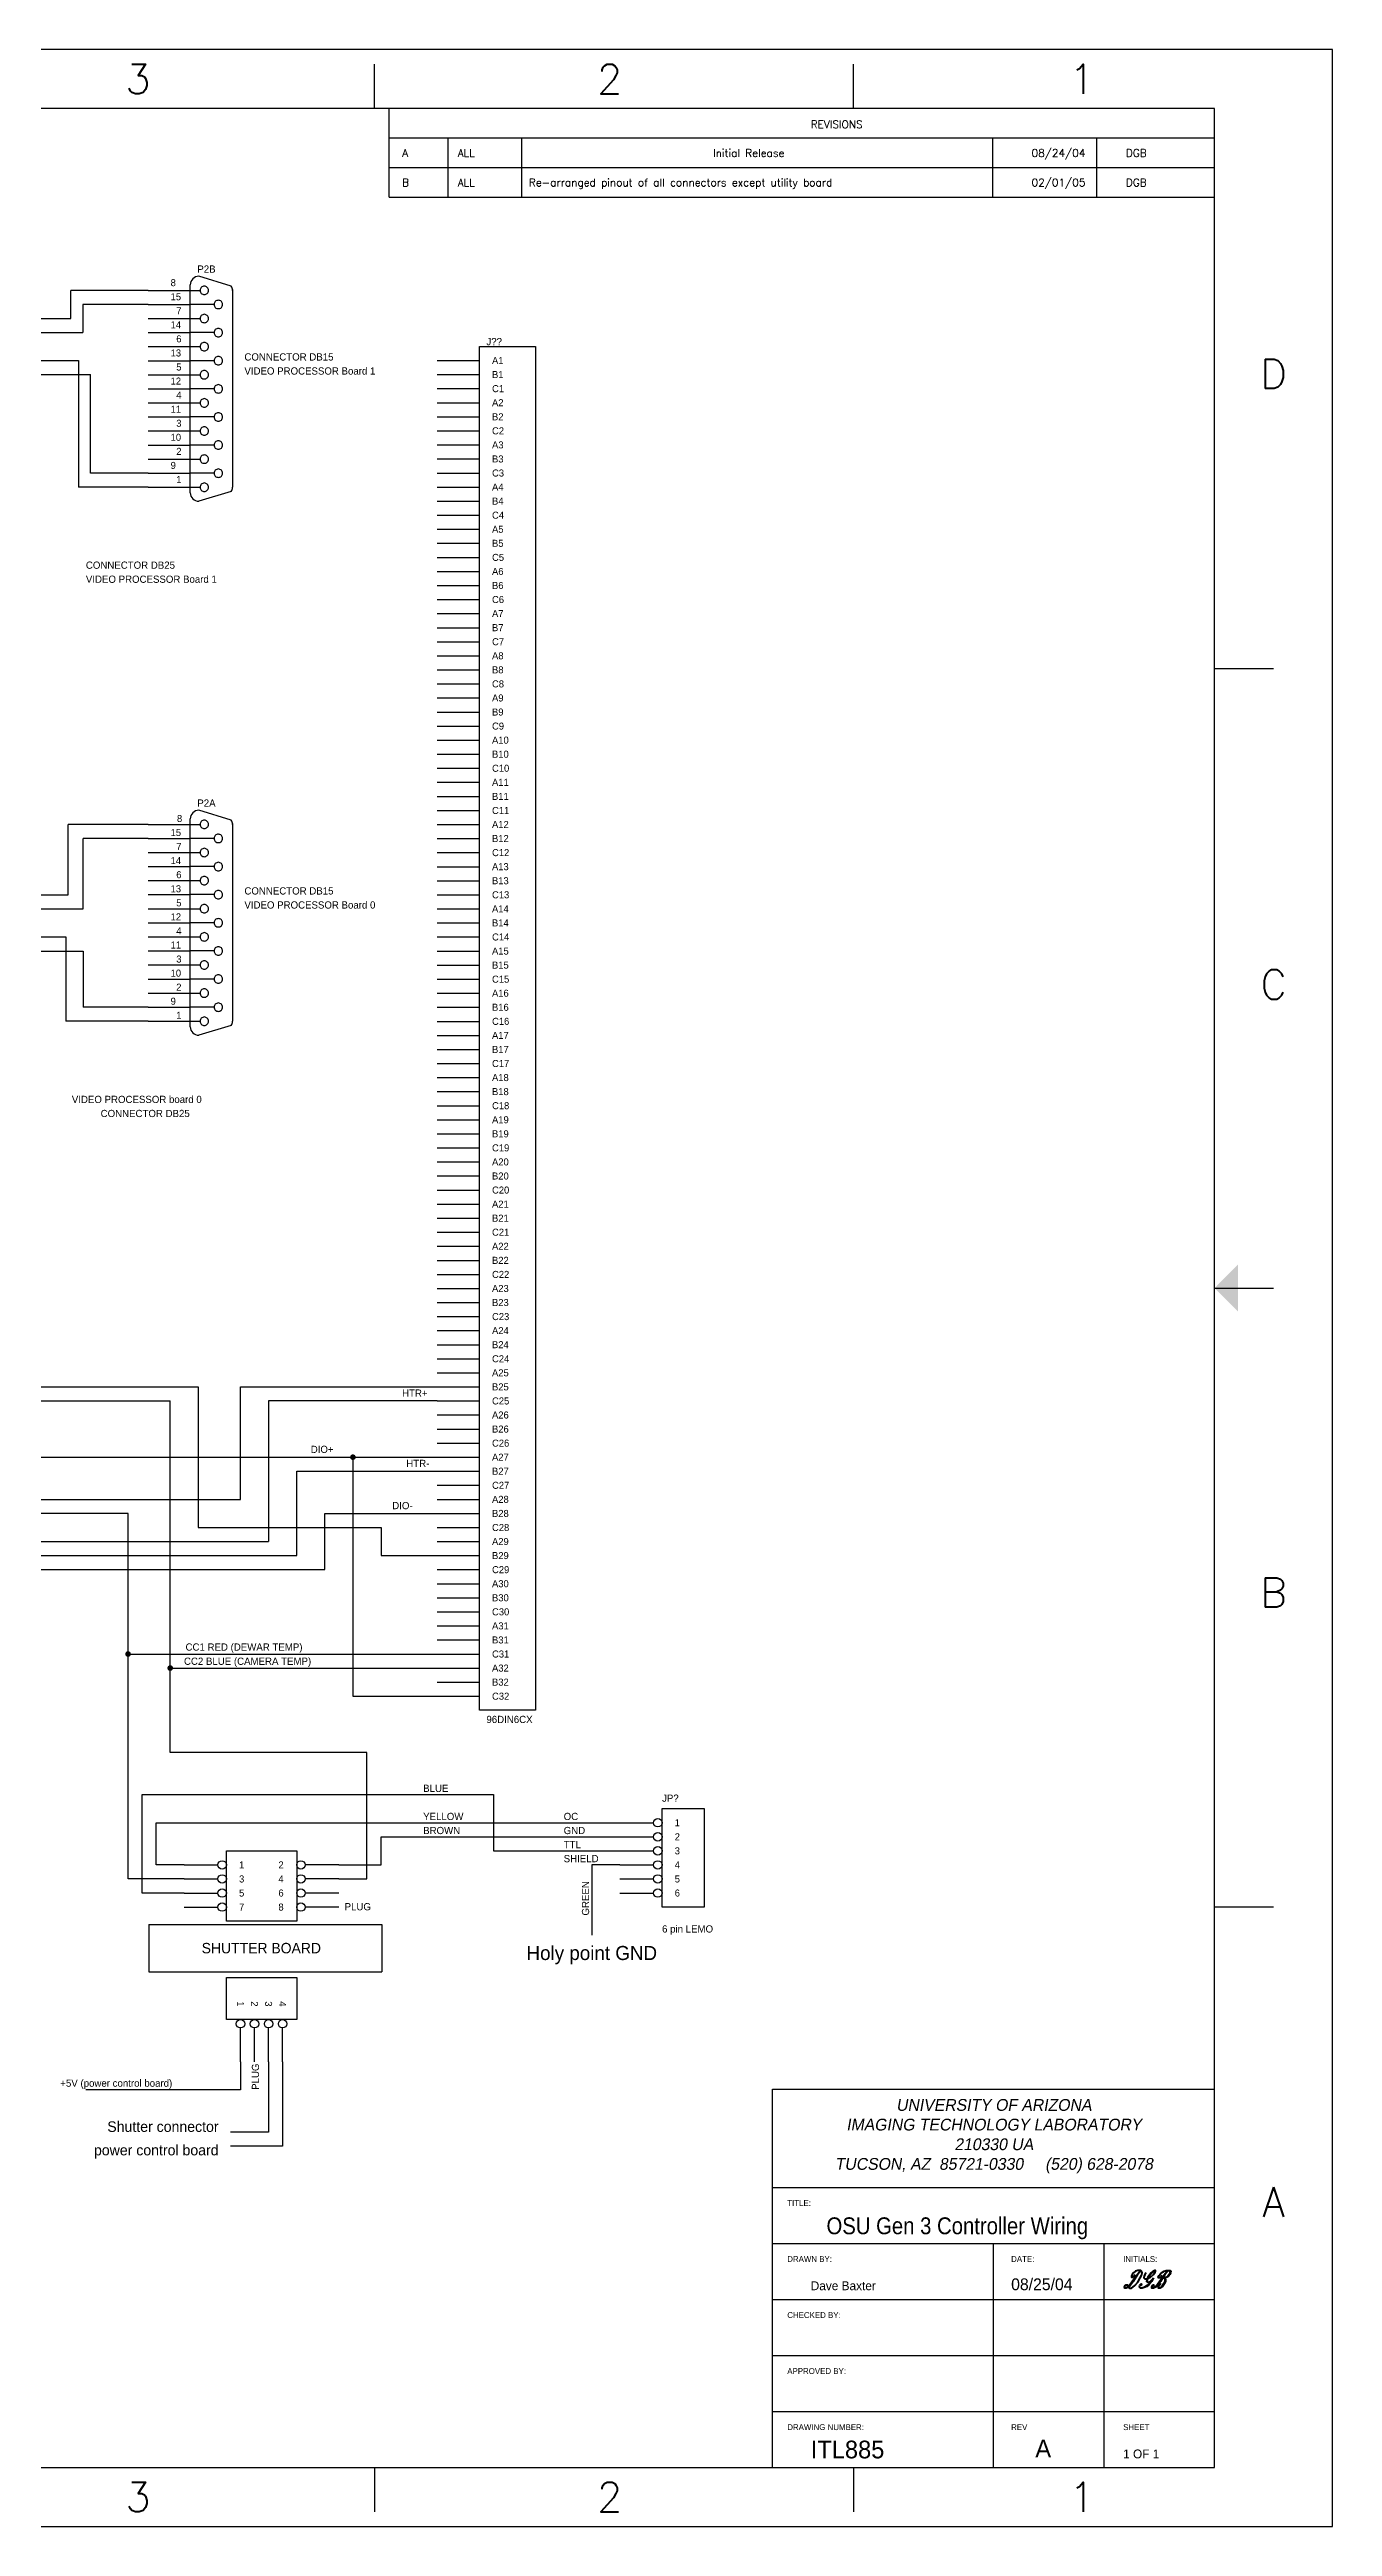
# Model space of a CAD drawing. Extents: x -3.1 to 39.9, y -12.3 to 16.6.
# Drawn here: x 15.04 to 24.17, y -1.01 to 16.61 of the extents above; entities that cross this region are included whole.
import ezdxf
from ezdxf.enums import TextEntityAlignment as Align

# ---------------------------------------------------------------- set-up
doc = ezdxf.new("R2010")
doc.units = 0
doc.header["$LTSCALE"] = 0.35
doc.header["$MEASUREMENT"] = 0
for name, color, linetype in [('COMMENTS', 7, 'Continuous'), ('PARTS', 7, 'Continuous'), ('PARTTEXT', 7, 'Continuous'), ('SHEET', 5, 'Continuous'), ('WIRE', 7, 'Continuous'), ('WIRETEXT', 7, 'Continuous')]:
    doc.layers.add(name, color=color, linetype=linetype)
doc.styles.add('dboSignature', font='scriptc.shx', dxfattribs={"width": 0.8, "oblique": 25})
doc.styles.add('Roman', font='romans')
doc.styles.add('TECHNIC', font='te______.pfb', dxfattribs={"oblique": 10, "height": 0.18})

msp = doc.modelspace()

# ---------------------------------------------------------------- linework, layer by layer
for p, q in [((15.193, 14.7), (15.193, 14.899)), ((15.743, 14.899), (15.193, 14.899)), ((16.043, 13.459), (16.043, 14.939)), ((16.343, 14.905), (16.343, 13.499)), ((14.8, 14.7), (15.193, 14.7)), ((15.743, 14.799), (15.278, 14.799)), ((15.278, 14.799), (15.278, 14.6)), ((14.8, 14.6), (15.278, 14.6)), ((14.8, 14.4), (15.247, 14.4)), ((14.8, 14.3), (15.333, 14.3)), ((15.247, 14.4), (15.247, 13.499)), ((15.333, 13.599), (15.333, 14.3)), ((15.743, 13.599), (15.333, 13.599)), ((15.743, 13.499), (15.247, 13.499)), ((15.174, 10.6), (15.174, 11.101)), ((15.743, 11.101), (15.174, 11.101)), ((16.043, 9.661), (16.043, 11.141)), ((16.343, 11.107), (16.343, 9.701)), ((15.281, 10.5), (15.281, 11.001)), ((15.743, 11.001), (15.281, 11.001)), ((14.7, 10.6), (15.174, 10.6)), ((14.7, 10.5), (15.281, 10.5)), ((14.7, 10.3), (15.158, 10.3)), ((15.158, 10.3), (15.158, 9.701)), ((14.7, 10.2), (15.281, 10.2)), ((15.281, 10.2), (15.281, 9.801)), ((15.743, 9.701), (15.158, 9.701)), ((15.743, 9.801), (15.281, 9.801)), ((15.747, 3.275), (17.407, 3.275)), ((15.747, 3.275), (15.747, 2.939)), ((17.407, 3.275), (17.407, 2.939)), ((15.747, 2.939), (17.407, 2.939))]:
    msp.add_line(p, q)
at = {"layer": 'PARTS'}
for p, q in [((15.743, 14.899), (16.043, 14.899)), ((15.743, 14.799), (16.043, 14.799)), ((15.743, 14.699), (16.043, 14.699)), ((15.743, 14.599), (16.043, 14.599)), ((15.743, 14.499), (16.043, 14.499)), ((15.743, 14.399), (16.043, 14.399)), ((15.743, 14.299), (16.043, 14.299)), ((17.8, 14.4), (18.1, 14.4)), ((17.8, 14.3), (18.1, 14.3)), ((15.743, 14.199), (16.043, 14.199)), ((15.743, 14.099), (16.043, 14.099)), ((17.8, 14.2), (18.1, 14.2)), ((17.8, 14.1), (18.1, 14.1)), ((15.743, 13.999), (16.043, 13.999)), ((17.8, 14), (18.1, 14)), ((15.743, 13.899), (16.043, 13.899)), ((15.743, 13.799), (16.043, 13.799)), ((17.8, 13.9), (18.1, 13.9)), ((17.8, 13.8), (18.1, 13.8)), ((15.743, 13.699), (16.043, 13.699)), ((15.743, 13.599), (16.043, 13.599)), ((17.8, 13.7), (18.1, 13.7)), ((17.8, 13.6), (18.1, 13.6)), ((15.743, 13.499), (16.043, 13.499)), ((17.8, 13.5), (18.1, 13.5)), ((17.8, 13.4), (18.1, 13.4)), ((17.8, 13.3), (18.1, 13.3)), ((17.8, 13.2), (18.1, 13.2)), ((17.8, 13.1), (18.1, 13.1)), ((17.8, 13), (18.1, 13)), ((17.8, 12.9), (18.1, 12.9)), ((17.8, 12.8), (18.1, 12.8)), ((17.8, 12.7), (18.1, 12.7)), ((17.8, 12.6), (18.1, 12.6)), ((17.8, 12.5), (18.1, 12.5)), ((17.8, 12.4), (18.1, 12.4)), ((17.8, 12.3), (18.1, 12.3)), ((17.8, 12.2), (18.1, 12.2)), ((17.8, 12.1), (18.1, 12.1)), ((17.8, 12), (18.1, 12)), ((17.8, 11.9), (18.1, 11.9)), ((17.8, 11.8), (18.1, 11.8)), ((17.8, 11.7), (18.1, 11.7)), ((17.8, 11.6), (18.1, 11.6)), ((17.8, 11.5), (18.1, 11.5)), ((17.8, 11.4), (18.1, 11.4)), ((17.8, 11.3), (18.1, 11.3)), ((15.743, 11.101), (16.043, 11.101)), ((17.8, 11.2), (18.1, 11.2)), ((17.8, 11.1), (18.1, 11.1)), ((15.743, 11.001), (16.043, 11.001)), ((17.8, 11), (18.1, 11)), ((15.743, 10.901), (16.043, 10.901)), ((15.743, 10.801), (16.043, 10.801)), ((17.8, 10.9), (18.1, 10.9)), ((17.8, 10.8), (18.1, 10.8)), ((15.743, 10.701), (16.043, 10.701)), ((15.743, 10.601), (16.043, 10.601)), ((17.8, 10.7), (18.1, 10.7)), ((17.8, 10.6), (18.1, 10.6)), ((15.743, 10.501), (16.043, 10.501)), ((15.743, 10.401), (16.043, 10.401)), ((17.8, 10.5), (18.1, 10.5)), ((17.8, 10.4), (18.1, 10.4)), ((15.743, 10.301), (16.043, 10.301)), ((17.8, 10.3), (18.1, 10.3)), ((15.743, 10.201), (16.043, 10.201)), ((15.743, 10.101), (16.043, 10.101)), ((17.8, 10.2), (18.1, 10.2)), ((17.8, 10.1), (18.1, 10.1)), ((15.743, 10.001), (16.043, 10.001)), ((15.743, 9.901), (16.043, 9.901)), ((17.8, 10), (18.1, 10)), ((17.8, 9.9), (18.1, 9.9)), ((15.743, 9.801), (16.043, 9.801)), ((15.743, 9.701), (16.043, 9.701)), ((17.8, 9.8), (18.1, 9.8)), ((17.8, 9.7), (18.1, 9.7)), ((17.8, 9.6), (18.1, 9.6)), ((17.8, 9.5), (18.1, 9.5)), ((17.8, 9.4), (18.1, 9.4)), ((17.8, 9.3), (18.1, 9.3)), ((17.8, 9.2), (18.1, 9.2)), ((17.8, 9.1), (18.1, 9.1)), ((17.8, 9), (18.1, 9)), ((17.8, 8.9), (18.1, 8.9)), ((17.8, 8.8), (18.1, 8.8)), ((17.8, 8.7), (18.1, 8.7)), ((17.8, 8.6), (18.1, 8.6)), ((17.8, 8.5), (18.1, 8.5)), ((17.8, 8.4), (18.1, 8.4)), ((17.8, 8.3), (18.1, 8.3)), ((17.8, 8.2), (18.1, 8.2)), ((17.8, 8.1), (18.1, 8.1)), ((17.8, 8), (18.1, 8)), ((17.8, 7.9), (18.1, 7.9)), ((17.8, 7.8), (18.1, 7.8)), ((17.8, 7.7), (18.1, 7.7)), ((17.8, 7.6), (18.1, 7.6)), ((17.8, 7.5), (18.1, 7.5)), ((17.8, 7.4), (18.1, 7.4)), ((17.8, 7.3), (18.1, 7.3)), ((17.8, 7.2), (18.1, 7.2)), ((17.8, 7.1), (18.1, 7.1)), ((17.8, 7), (18.1, 7)), ((17.8, 6.9), (18.1, 6.9)), ((17.8, 6.8), (18.1, 6.8)), ((17.8, 6.7), (18.1, 6.7)), ((17.8, 6.6), (18.1, 6.6)), ((17.8, 6.5), (18.1, 6.5)), ((17.8, 6.4), (18.1, 6.4)), ((17.8, 6.3), (18.1, 6.3)), ((17.8, 6.2), (18.1, 6.2)), ((17.8, 6.1), (18.1, 6.1)), ((17.8, 6), (18.1, 6)), ((17.8, 5.9), (18.1, 5.9)), ((17.8, 5.8), (18.1, 5.8)), ((17.8, 5.7), (18.1, 5.7)), ((17.8, 5.6), (18.1, 5.6)), ((17.8, 5.5), (18.1, 5.5)), ((17.8, 5.4), (18.1, 5.4)), ((17.8, 5.3), (18.1, 5.3)), ((17.8, 5.2), (18.1, 5.2)), ((17.8, 5.1), (18.1, 5.1)), ((17.8, 5), (18.1, 5)), ((17.8, 4.9), (18.1, 4.9)), ((19.1, 4), (19.34, 4)), ((19.1, 3.9), (19.34, 3.9)), ((16, 3.7), (16.24, 3.7)), ((17.1, 3.7), (16.86, 3.7)), ((19.1, 3.8), (19.34, 3.8)), ((19.1, 3.7), (19.34, 3.7)), ((16, 3.6), (16.24, 3.6)), ((17.1, 3.6), (16.86, 3.6)), ((19.1, 3.6), (19.34, 3.6)), ((16, 3.5), (16.24, 3.5)), ((16, 3.4), (16.24, 3.4)), ((17.1, 3.5), (16.86, 3.5)), ((17.1, 3.4), (16.86, 3.4)), ((19.1, 3.5), (19.34, 3.5)), ((16.4, 2.3), (16.4, 2.54)), ((16.5, 2.3), (16.5, 2.54)), ((16.6, 2.3), (16.6, 2.54)), ((16.7, 2.3), (16.7, 2.54))]:
    msp.add_line(p, q, dxfattribs=at)
for points in [[(16.103, 14.999, 0.4142), (16.043, 14.939)], [(16.343, 14.899, 0.1989), (16.333, 14.929)], [(16.043, 13.459, 0.4142), (16.103, 13.399)], [(16.333, 13.469, 0.1989), (16.343, 13.499)], [(16.103, 11.201, 0.4142), (16.043, 11.141)], [(16.343, 11.101, 0.1989), (16.333, 11.131)], [(16.333, 9.671, 0.1989), (16.343, 9.701)], [(16.043, 9.661, 0.4142), (16.103, 9.601)]]:
    msp.add_lwpolyline(points, format="xyb", dxfattribs=at)
for points in [[(16.333, 14.929), (16.103, 14.999)], [(16.043, 14.899), (16.113, 14.899)], [(16.213, 14.799), (16.043, 14.799)], [(16.043, 14.699), (16.113, 14.699)], [(16.213, 14.599), (16.043, 14.599)], [(16.043, 14.499), (16.113, 14.499)], [(16.213, 14.399), (16.043, 14.399)], [(16.043, 14.299), (16.113, 14.299)], [(16.213, 14.199), (16.043, 14.199)], [(16.043, 14.099), (16.113, 14.099)], [(16.213, 13.999), (16.043, 13.999)], [(16.043, 13.899), (16.113, 13.899)], [(16.213, 13.799), (16.043, 13.799)], [(16.043, 13.699), (16.113, 13.699)], [(16.213, 13.599), (16.043, 13.599)], [(16.043, 13.499), (16.113, 13.499)], [(16.333, 13.469), (16.103, 13.399)], [(16.043, 11.101), (16.113, 11.101)], [(16.333, 11.131), (16.103, 11.201)], [(16.213, 11.001), (16.043, 11.001)], [(16.043, 10.901), (16.113, 10.901)], [(16.213, 10.801), (16.043, 10.801)], [(16.043, 10.701), (16.113, 10.701)], [(16.213, 10.601), (16.043, 10.601)], [(16.043, 10.501), (16.113, 10.501)], [(16.213, 10.401), (16.043, 10.401)], [(16.043, 10.301), (16.113, 10.301)], [(16.213, 10.201), (16.043, 10.201)], [(16.043, 10.101), (16.113, 10.101)], [(16.213, 10.001), (16.043, 10.001)], [(16.043, 9.901), (16.113, 9.901)], [(16.213, 9.801), (16.043, 9.801)], [(16.043, 9.701), (16.113, 9.701)], [(16.333, 9.671), (16.103, 9.601)]]:
    msp.add_lwpolyline(points, dxfattribs=at)
for points in [[(16.173, 14.899, 0.0985), (16.17, 14.91, 0.0985), (16.164, 14.92, 0.0985), (16.154, 14.926, 0.0985), (16.143, 14.929, 0.0985), (16.131, 14.926, 0.0985), (16.121, 14.92, 0.0985), (16.115, 14.91, 0.0985), (16.113, 14.899, 0.0985), (16.115, 14.887, 0.0985), (16.121, 14.877, 0.0985), (16.131, 14.871, 0.0985), (16.143, 14.869, 0.0985), (16.154, 14.871, 0.0985), (16.164, 14.877, 0.0985), (16.17, 14.887, 0.0985)], [(16.273, 14.799, 0.0985), (16.27, 14.81, 0.0985), (16.264, 14.82, 0.0985), (16.254, 14.826, 0.0985), (16.243, 14.829, 0.0985), (16.231, 14.826, 0.0985), (16.221, 14.82, 0.0985), (16.215, 14.81, 0.0985), (16.213, 14.799, 0.0985), (16.215, 14.787, 0.0985), (16.221, 14.777, 0.0985), (16.231, 14.771, 0.0985), (16.243, 14.769, 0.0985), (16.254, 14.771, 0.0985), (16.264, 14.777, 0.0985), (16.27, 14.787, 0.0985)], [(16.173, 14.699, 0.0985), (16.17, 14.71, 0.0985), (16.164, 14.72, 0.0985), (16.154, 14.726, 0.0985), (16.143, 14.729, 0.0985), (16.131, 14.726, 0.0985), (16.121, 14.72, 0.0985), (16.115, 14.71, 0.0985), (16.113, 14.699, 0.0985), (16.115, 14.687, 0.0985), (16.121, 14.677, 0.0985), (16.131, 14.671, 0.0985), (16.143, 14.669, 0.0985), (16.154, 14.671, 0.0985), (16.164, 14.677, 0.0985), (16.17, 14.687, 0.0985)], [(16.273, 14.599, 0.0985), (16.27, 14.61, 0.0985), (16.264, 14.62, 0.0985), (16.254, 14.626, 0.0985), (16.243, 14.629, 0.0985), (16.231, 14.626, 0.0985), (16.221, 14.62, 0.0985), (16.215, 14.61, 0.0985), (16.213, 14.599, 0.0985), (16.215, 14.587, 0.0985), (16.221, 14.577, 0.0985), (16.231, 14.571, 0.0985), (16.243, 14.569, 0.0985), (16.254, 14.571, 0.0985), (16.264, 14.577, 0.0985), (16.27, 14.587, 0.0985)], [(16.173, 14.499, 0.0985), (16.17, 14.51, 0.0985), (16.164, 14.52, 0.0985), (16.154, 14.526, 0.0985), (16.143, 14.529, 0.0985), (16.131, 14.526, 0.0985), (16.121, 14.52, 0.0985), (16.115, 14.51, 0.0985), (16.113, 14.499, 0.0985), (16.115, 14.487, 0.0985), (16.121, 14.477, 0.0985), (16.131, 14.471, 0.0985), (16.143, 14.469, 0.0985), (16.154, 14.471, 0.0985), (16.164, 14.477, 0.0985), (16.17, 14.487, 0.0985)], [(16.173, 14.299, 0.0985), (16.17, 14.31, 0.0985), (16.164, 14.32, 0.0985), (16.154, 14.326, 0.0985), (16.143, 14.329, 0.0985), (16.131, 14.326, 0.0985), (16.121, 14.32, 0.0985), (16.115, 14.31, 0.0985), (16.113, 14.299, 0.0985), (16.115, 14.287, 0.0985), (16.121, 14.277, 0.0985), (16.131, 14.271, 0.0985), (16.143, 14.269, 0.0985), (16.154, 14.271, 0.0985), (16.164, 14.277, 0.0985), (16.17, 14.287, 0.0985)], [(16.273, 14.399, 0.0985), (16.27, 14.41, 0.0985), (16.264, 14.42, 0.0985), (16.254, 14.426, 0.0985), (16.243, 14.429, 0.0985), (16.231, 14.426, 0.0985), (16.221, 14.42, 0.0985), (16.215, 14.41, 0.0985), (16.213, 14.399, 0.0985), (16.215, 14.387, 0.0985), (16.221, 14.377, 0.0985), (16.231, 14.371, 0.0985), (16.243, 14.369, 0.0985), (16.254, 14.371, 0.0985), (16.264, 14.377, 0.0985), (16.27, 14.387, 0.0985)], [(16.173, 14.099, 0.0985), (16.17, 14.11, 0.0985), (16.164, 14.12, 0.0985), (16.154, 14.126, 0.0985), (16.143, 14.129, 0.0985), (16.131, 14.126, 0.0985), (16.121, 14.12, 0.0985), (16.115, 14.11, 0.0985), (16.113, 14.099, 0.0985), (16.115, 14.087, 0.0985), (16.121, 14.077, 0.0985), (16.131, 14.071, 0.0985), (16.143, 14.069, 0.0985), (16.154, 14.071, 0.0985), (16.164, 14.077, 0.0985), (16.17, 14.087, 0.0985)], [(16.273, 14.199, 0.0985), (16.27, 14.21, 0.0985), (16.264, 14.22, 0.0985), (16.254, 14.226, 0.0985), (16.243, 14.229, 0.0985), (16.231, 14.226, 0.0985), (16.221, 14.22, 0.0985), (16.215, 14.21, 0.0985), (16.213, 14.199, 0.0985), (16.215, 14.187, 0.0985), (16.221, 14.177, 0.0985), (16.231, 14.171, 0.0985), (16.243, 14.169, 0.0985), (16.254, 14.171, 0.0985), (16.264, 14.177, 0.0985), (16.27, 14.187, 0.0985)], [(16.173, 13.899, 0.0985), (16.17, 13.91, 0.0985), (16.164, 13.92, 0.0985), (16.154, 13.926, 0.0985), (16.143, 13.929, 0.0985), (16.131, 13.926, 0.0985), (16.121, 13.92, 0.0985), (16.115, 13.91, 0.0985), (16.113, 13.899, 0.0985), (16.115, 13.887, 0.0985), (16.121, 13.877, 0.0985), (16.131, 13.871, 0.0985), (16.143, 13.869, 0.0985), (16.154, 13.871, 0.0985), (16.164, 13.877, 0.0985), (16.17, 13.887, 0.0985)], [(16.273, 13.999, 0.0985), (16.27, 14.01, 0.0985), (16.264, 14.02, 0.0985), (16.254, 14.026, 0.0985), (16.243, 14.029, 0.0985), (16.231, 14.026, 0.0985), (16.221, 14.02, 0.0985), (16.215, 14.01, 0.0985), (16.213, 13.999, 0.0985), (16.215, 13.987, 0.0985), (16.221, 13.977, 0.0985), (16.231, 13.971, 0.0985), (16.243, 13.969, 0.0985), (16.254, 13.971, 0.0985), (16.264, 13.977, 0.0985), (16.27, 13.987, 0.0985)], [(16.273, 13.799, 0.0985), (16.27, 13.81, 0.0985), (16.264, 13.82, 0.0985), (16.254, 13.826, 0.0985), (16.243, 13.829, 0.0985), (16.231, 13.826, 0.0985), (16.221, 13.82, 0.0985), (16.215, 13.81, 0.0985), (16.213, 13.799, 0.0985), (16.215, 13.787, 0.0985), (16.221, 13.777, 0.0985), (16.231, 13.771, 0.0985), (16.243, 13.769, 0.0985), (16.254, 13.771, 0.0985), (16.264, 13.777, 0.0985), (16.27, 13.787, 0.0985)], [(16.173, 13.699, 0.0985), (16.17, 13.71, 0.0985), (16.164, 13.72, 0.0985), (16.154, 13.726, 0.0985), (16.143, 13.729, 0.0985), (16.131, 13.726, 0.0985), (16.121, 13.72, 0.0985), (16.115, 13.71, 0.0985), (16.113, 13.699, 0.0985), (16.115, 13.687, 0.0985), (16.121, 13.677, 0.0985), (16.131, 13.671, 0.0985), (16.143, 13.669, 0.0985), (16.154, 13.671, 0.0985), (16.164, 13.677, 0.0985), (16.17, 13.687, 0.0985)], [(16.273, 13.599, 0.0985), (16.27, 13.61, 0.0985), (16.264, 13.62, 0.0985), (16.254, 13.626, 0.0985), (16.243, 13.629, 0.0985), (16.231, 13.626, 0.0985), (16.221, 13.62, 0.0985), (16.215, 13.61, 0.0985), (16.213, 13.599, 0.0985), (16.215, 13.587, 0.0985), (16.221, 13.577, 0.0985), (16.231, 13.571, 0.0985), (16.243, 13.569, 0.0985), (16.254, 13.571, 0.0985), (16.264, 13.577, 0.0985), (16.27, 13.587, 0.0985)], [(16.173, 13.499, 0.0985), (16.17, 13.51, 0.0985), (16.164, 13.52, 0.0985), (16.154, 13.526, 0.0985), (16.143, 13.529, 0.0985), (16.131, 13.526, 0.0985), (16.121, 13.52, 0.0985), (16.115, 13.51, 0.0985), (16.113, 13.499, 0.0985), (16.115, 13.487, 0.0985), (16.121, 13.477, 0.0985), (16.131, 13.471, 0.0985), (16.143, 13.469, 0.0985), (16.154, 13.471, 0.0985), (16.164, 13.477, 0.0985), (16.17, 13.487, 0.0985)], [(16.173, 11.101, 0.0985), (16.17, 11.112, 0.0985), (16.164, 11.122, 0.0985), (16.154, 11.128, 0.0985), (16.143, 11.131, 0.0985), (16.131, 11.128, 0.0985), (16.121, 11.122, 0.0985), (16.115, 11.112, 0.0985), (16.113, 11.101, 0.0985), (16.115, 11.089, 0.0985), (16.121, 11.08, 0.0985), (16.131, 11.073, 0.0985), (16.143, 11.071, 0.0985), (16.154, 11.073, 0.0985), (16.164, 11.08, 0.0985), (16.17, 11.089, 0.0985)], [(16.173, 10.901, 0.0985), (16.17, 10.912, 0.0985), (16.164, 10.922, 0.0985), (16.154, 10.928, 0.0985), (16.143, 10.931, 0.0985), (16.131, 10.928, 0.0985), (16.121, 10.922, 0.0985), (16.115, 10.912, 0.0985), (16.113, 10.901, 0.0985), (16.115, 10.889, 0.0985), (16.121, 10.88, 0.0985), (16.131, 10.873, 0.0985), (16.143, 10.871, 0.0985), (16.154, 10.873, 0.0985), (16.164, 10.88, 0.0985), (16.17, 10.889, 0.0985)], [(16.273, 11.001, 0.0985), (16.27, 11.012, 0.0985), (16.264, 11.022, 0.0985), (16.254, 11.028, 0.0985), (16.243, 11.031, 0.0985), (16.231, 11.028, 0.0985), (16.221, 11.022, 0.0985), (16.215, 11.012, 0.0985), (16.213, 11.001, 0.0985), (16.215, 10.989, 0.0985), (16.221, 10.98, 0.0985), (16.231, 10.973, 0.0985), (16.243, 10.971, 0.0985), (16.254, 10.973, 0.0985), (16.264, 10.98, 0.0985), (16.27, 10.989, 0.0985)], [(16.273, 10.801, 0.0985), (16.27, 10.812, 0.0985), (16.264, 10.822, 0.0985), (16.254, 10.828, 0.0985), (16.243, 10.831, 0.0985), (16.231, 10.828, 0.0985), (16.221, 10.822, 0.0985), (16.215, 10.812, 0.0985), (16.213, 10.801, 0.0985), (16.215, 10.789, 0.0985), (16.221, 10.78, 0.0985), (16.231, 10.773, 0.0985), (16.243, 10.771, 0.0985), (16.254, 10.773, 0.0985), (16.264, 10.78, 0.0985), (16.27, 10.789, 0.0985)], [(16.173, 10.701, 0.0985), (16.17, 10.712, 0.0985), (16.164, 10.722, 0.0985), (16.154, 10.728, 0.0985), (16.143, 10.731, 0.0985), (16.131, 10.728, 0.0985), (16.121, 10.722, 0.0985), (16.115, 10.712, 0.0985), (16.113, 10.701, 0.0985), (16.115, 10.689, 0.0985), (16.121, 10.68, 0.0985), (16.131, 10.673, 0.0985), (16.143, 10.671, 0.0985), (16.154, 10.673, 0.0985), (16.164, 10.68, 0.0985), (16.17, 10.689, 0.0985)], [(16.273, 10.601, 0.0985), (16.27, 10.612, 0.0985), (16.264, 10.622, 0.0985), (16.254, 10.628, 0.0985), (16.243, 10.631, 0.0985), (16.231, 10.628, 0.0985), (16.221, 10.622, 0.0985), (16.215, 10.612, 0.0985), (16.213, 10.601, 0.0985), (16.215, 10.589, 0.0985), (16.221, 10.58, 0.0985), (16.231, 10.573, 0.0985), (16.243, 10.571, 0.0985), (16.254, 10.573, 0.0985), (16.264, 10.58, 0.0985), (16.27, 10.589, 0.0985)], [(16.173, 10.501, 0.0985), (16.17, 10.512, 0.0985), (16.164, 10.522, 0.0985), (16.154, 10.528, 0.0985), (16.143, 10.531, 0.0985), (16.131, 10.528, 0.0985), (16.121, 10.522, 0.0985), (16.115, 10.512, 0.0985), (16.113, 10.501, 0.0985), (16.115, 10.489, 0.0985), (16.121, 10.48, 0.0985), (16.131, 10.473, 0.0985), (16.143, 10.471, 0.0985), (16.154, 10.473, 0.0985), (16.164, 10.48, 0.0985), (16.17, 10.489, 0.0985)], [(16.273, 10.401, 0.0985), (16.27, 10.412, 0.0985), (16.264, 10.422, 0.0985), (16.254, 10.428, 0.0985), (16.243, 10.431, 0.0985), (16.231, 10.428, 0.0985), (16.221, 10.422, 0.0985), (16.215, 10.412, 0.0985), (16.213, 10.401, 0.0985), (16.215, 10.389, 0.0985), (16.221, 10.38, 0.0985), (16.231, 10.373, 0.0985), (16.243, 10.371, 0.0985), (16.254, 10.373, 0.0985), (16.264, 10.38, 0.0985), (16.27, 10.389, 0.0985)], [(16.173, 10.301, 0.0985), (16.17, 10.312, 0.0985), (16.164, 10.322, 0.0985), (16.154, 10.328, 0.0985), (16.143, 10.331, 0.0985), (16.131, 10.328, 0.0985), (16.121, 10.322, 0.0985), (16.115, 10.312, 0.0985), (16.113, 10.301, 0.0985), (16.115, 10.289, 0.0985), (16.121, 10.28, 0.0985), (16.131, 10.273, 0.0985), (16.143, 10.271, 0.0985), (16.154, 10.273, 0.0985), (16.164, 10.28, 0.0985), (16.17, 10.289, 0.0985)], [(16.273, 10.201, 0.0985), (16.27, 10.212, 0.0985), (16.264, 10.222, 0.0985), (16.254, 10.228, 0.0985), (16.243, 10.231, 0.0985), (16.231, 10.228, 0.0985), (16.221, 10.222, 0.0985), (16.215, 10.212, 0.0985), (16.213, 10.201, 0.0985), (16.215, 10.189, 0.0985), (16.221, 10.18, 0.0985), (16.231, 10.173, 0.0985), (16.243, 10.171, 0.0985), (16.254, 10.173, 0.0985), (16.264, 10.18, 0.0985), (16.27, 10.189, 0.0985)], [(16.173, 10.101, 0.0985), (16.17, 10.112, 0.0985), (16.164, 10.122, 0.0985), (16.154, 10.128, 0.0985), (16.143, 10.131, 0.0985), (16.131, 10.128, 0.0985), (16.121, 10.122, 0.0985), (16.115, 10.112, 0.0985), (16.113, 10.101, 0.0985), (16.115, 10.089, 0.0985), (16.121, 10.08, 0.0985), (16.131, 10.073, 0.0985), (16.143, 10.071, 0.0985), (16.154, 10.073, 0.0985), (16.164, 10.08, 0.0985), (16.17, 10.089, 0.0985)], [(16.173, 9.901, 0.0985), (16.17, 9.912, 0.0985), (16.164, 9.922, 0.0985), (16.154, 9.928, 0.0985), (16.143, 9.931, 0.0985), (16.131, 9.928, 0.0985), (16.121, 9.922, 0.0985), (16.115, 9.912, 0.0985), (16.113, 9.901, 0.0985), (16.115, 9.889, 0.0985), (16.121, 9.88, 0.0985), (16.131, 9.873, 0.0985), (16.143, 9.871, 0.0985), (16.154, 9.873, 0.0985), (16.164, 9.88, 0.0985), (16.17, 9.889, 0.0985)], [(16.273, 10.001, 0.0985), (16.27, 10.012, 0.0985), (16.264, 10.022, 0.0985), (16.254, 10.028, 0.0985), (16.243, 10.031, 0.0985), (16.231, 10.028, 0.0985), (16.221, 10.022, 0.0985), (16.215, 10.012, 0.0985), (16.213, 10.001, 0.0985), (16.215, 9.989, 0.0985), (16.221, 9.98, 0.0985), (16.231, 9.973, 0.0985), (16.243, 9.971, 0.0985), (16.254, 9.973, 0.0985), (16.264, 9.98, 0.0985), (16.27, 9.989, 0.0985)], [(16.173, 9.701, 0.0985), (16.17, 9.712, 0.0985), (16.164, 9.722, 0.0985), (16.154, 9.728, 0.0985), (16.143, 9.731, 0.0985), (16.131, 9.728, 0.0985), (16.121, 9.722, 0.0985), (16.115, 9.712, 0.0985), (16.113, 9.701, 0.0985), (16.115, 9.689, 0.0985), (16.121, 9.68, 0.0985), (16.131, 9.673, 0.0985), (16.143, 9.671, 0.0985), (16.154, 9.673, 0.0985), (16.164, 9.68, 0.0985), (16.17, 9.689, 0.0985)], [(16.273, 9.801, 0.0985), (16.27, 9.812, 0.0985), (16.264, 9.822, 0.0985), (16.254, 9.828, 0.0985), (16.243, 9.831, 0.0985), (16.231, 9.828, 0.0985), (16.221, 9.822, 0.0985), (16.215, 9.812, 0.0985), (16.213, 9.801, 0.0985), (16.215, 9.789, 0.0985), (16.221, 9.78, 0.0985), (16.231, 9.773, 0.0985), (16.243, 9.771, 0.0985), (16.254, 9.773, 0.0985), (16.264, 9.78, 0.0985), (16.27, 9.789, 0.0985)]]:
    msp.add_lwpolyline(points, format="xyb", close=True, dxfattribs=at)
for points in [[(18.1, 14.5), (18.5, 14.5), (18.5, 4.8), (18.1, 4.8)], [(19.4, 4.1), (19.7, 4.1), (19.7, 3.4), (19.4, 3.4)], [(16.3, 3.8), (16.8, 3.8), (16.8, 3.3), (16.3, 3.3)], [(16.3, 2.6), (16.3, 2.9), (16.8, 2.9), (16.8, 2.6)]]:
    msp.add_lwpolyline(points, close=True, dxfattribs=at)
for centre in [(19.37, 4), (19.37, 3.9), (16.27, 3.7), (16.83, 3.7), (19.37, 3.8), (19.37, 3.7), (16.27, 3.6), (16.27, 3.5), (16.83, 3.6), (16.83, 3.5), (19.37, 3.6), (19.37, 3.5), (16.27, 3.4), (16.83, 3.4), (16.4, 2.57), (16.5, 2.57), (16.6, 2.57), (16.7, 2.57)]:
    msp.add_circle(centre, 0.03, dxfattribs=at)
at = {"layer": 'SHEET'}
for p, q in [((24.171, 16.612), (-3.095, 16.612)), ((24.171, -1.005), (24.171, 16.612)), ((17.354, 16.193), (17.354, 16.507)), ((20.762, 16.193), (20.762, 16.507)), ((24.171, 16.193), (24.171, 16.507)), ((23.332, 16.193), (-2.256, 16.193)), ((17.459, 15.773), (17.459, 16.193)), ((23.332, -0.586), (23.332, 16.193)), ((17.459, 15.983), (23.332, 15.983)), ((17.459, 15.563), (17.459, 15.983)), ((17.879, 15.773), (17.879, 15.983)), ((18.403, 15.773), (18.403, 15.983)), ((21.754, 15.773), (21.754, 15.983)), ((22.493, 15.773), (22.493, 15.983)), ((17.459, 15.773), (23.332, 15.773)), ((17.879, 15.563), (17.879, 15.773)), ((18.403, 15.563), (18.403, 15.773)), ((21.754, 15.563), (21.754, 15.773)), ((22.493, 15.563), (22.493, 15.773)), ((17.459, 15.563), (23.332, 15.563)), ((23.751, 12.208), (23.332, 12.208)), ((23.332, 7.803), (23.751, 7.803)), ((23.751, 3.399), (23.332, 3.399)), ((20.186, 0.211), (20.186, 2.104)), ((20.186, 2.104), (23.332, 2.104)), ((20.186, 1.406), (23.332, 1.406)), ((20.186, 1.008), (23.332, 1.008)), ((21.759, -0.586), (21.759, 1.008)), ((22.545, -0.586), (22.545, 1.008)), ((20.186, 0.61), (23.332, 0.61)), ((20.186, -0.586), (20.186, 0.211)), ((20.186, 0.211), (23.332, 0.211)), ((20.186, -0.187), (23.332, -0.187)), ((-2.256, -0.586), (23.332, -0.586)), ((17.354, -0.586), (17.354, -0.901)), ((20.762, -0.586), (20.762, -0.901)), ((24.171, -0.901), (24.171, -0.586)), ((-3.095, -1.005), (24.171, -1.005))]:
    msp.add_line(p, q, dxfattribs=at)
at = {"layer": 'SHEET', "const_width": 0.0168}
msp.add_lwpolyline([(23.667, 7.803), (23.667, 7.803)], dxfattribs=at)
at = {"layer": 'SHEET'}
msp.add_solid([(23.499, 7.636), (23.499, 7.971), (23.332, 7.803)], dxfattribs=at)
at = {"layer": 'WIRE'}
for points in [[(2.2, 7.1), (16.1, 7.1)], [(16.1, 7.1), (16.1, 6.1)], [(16.4, 6.3), (16.4, 7.1)], [(16.4, 7.1), (17.8, 7.1)], [(4.2, 7), (15.9, 7)], [(15.9, 5.1), (15.9, 7)], [(17.8, 7), (16.6, 7)], [(16.6, 7), (16.6, 6)], [(14.2, 6.6), (17.2, 6.6)], [(17.2, 6.6), (17.2, 4.9)], [(17.2, 6.6), (17.8, 6.6)], [(16.8, 6.5), (17.8, 6.5)], [(16.8, 5.9), (16.8, 6.5)], [(15.6, 6.2), (4, 6.2)], [(4.193, 5), (4.193, 6.3), (16.4, 6.3)], [(15.6, 5.2), (15.6, 6.2)], [(17, 6.2), (17.8, 6.2)], [(17, 5.8), (17, 6.2)], [(2.1, 6), (16.6, 6)], [(16.1, 6.1), (17.4, 6.1)], [(17.4, 6.1), (17.4, 5.9)], [(2.1, 5.9), (16.8, 5.9)], [(17.4, 5.9), (17.8, 5.9)], [(2, 5.8), (17, 5.8)], [(15.6, 3.6), (15.6, 5.2)], [(15.6, 5.2), (17.8, 5.2)], [(15.9, 4.5), (15.9, 5.1)], [(15.9, 5.1), (17.8, 5.1)], [(17.2, 4.9), (17.8, 4.9)], [(17.3, 4.5), (15.9, 4.5)], [(17.3, 3.6), (17.3, 4.5)], [(15.7, 3.5), (15.7, 4.2)], [(15.7, 4.2), (18.2, 4.2)], [(18.2, 4.2), (18.2, 3.8)], [(15.8, 3.7), (15.8, 4)], [(15.8, 4), (19.1, 4)], [(17.4, 3.7), (17.4, 3.9)], [(17.4, 3.9), (19.1, 3.9)], [(16, 3.7), (15.8, 3.7)], [(17.1, 3.7), (17.4, 3.7)], [(18.2, 3.8), (19.1, 3.8)], [(19.1, 3.7), (18.9, 3.7)], [(18.9, 3.7), (18.9, 3.2)], [(16, 3.6), (15.6, 3.6)], [(17.1, 3.6), (17.3, 3.6)], [(16, 3.5), (15.7, 3.5)], [(16.4, 2.3), (16.4, 2.1)], [(16.6, 2.3), (16.6, 1.8)], [(16.7, 2.3), (16.7, 1.7)], [(16.4, 2.1), (15.3, 2.1)], [(16.6, 1.8), (16.33, 1.8)], [(16.7, 1.7), (16.33, 1.7)]]:
    msp.add_lwpolyline(points, dxfattribs=at)
at = {"layer": 'WIRE', "const_width": 0.02}
for points in [[(17.19, 6.6, 1), (17.21, 6.6, 1)], [(15.59, 5.2, 1), (15.61, 5.2, 1)], [(15.89, 5.1, 1), (15.91, 5.1, 1)]]:
    msp.add_lwpolyline(points, format="xyb", close=True, dxfattribs=at)

# ---------------------------------------------------------------- texts
at = {"lineweight": -3}
msp.add_text('CC2 BLUE (CAMERA TEMP)', height=0.0514, dxfattribs=at).set_placement((15.998, 5.123))
msp.add_text('Holy point GND', height=0.1).set_placement((18.9, 3.061), align=Align.MIDDLE)
for s, p in [('Shutter connector', (16.244, 1.801)), ('power control board', (16.244, 1.634))]:
    msp.add_text(s, height=0.075).set_placement(p, align=Align.RIGHT)
at = {"layer": 'COMMENTS', "lineweight": -3}
for s, p in [('VIDEO PROCESSOR Board 1', (16.428, 14.3)), ('VIDEO PROCESSOR Board 1', (15.3, 12.819)), ('VIDEO PROCESSOR Board 0', (16.428, 10.502)), ('VIDEO PROCESSOR board 0', (15.2, 9.119)), ('CC1 RED (DEWAR TEMP)', (16.009, 5.224)), ('BLUE', (17.7, 4.219)), ('YELLOW', (17.7, 4.019)), ('OC', (18.7, 4.019)), ('BROWN', (17.7, 3.919)), ('GND', (18.7, 3.919)), ('TTL', (18.7, 3.819)), ('SHIELD', (18.7, 3.719)), ('PLUG', (17.141, 3.377))]:
    msp.add_text(s, height=0.0514, dxfattribs=at).set_placement(p)
msp.add_text('GREEN', height=0.0514, rotation=90, dxfattribs=at).set_placement((18.881, 3.34))
at = {"layer": 'COMMENTS'}
msp.add_text('SHUTTER BOARD', height=0.0742, dxfattribs=at).set_placement((16.124, 3.071))
msp.add_text('PLUG', height=0.0514, rotation=90, dxfattribs=at).set_placement((16.532, 2.1))
at = {"layer": 'PARTS'}
for s, p in [('8', (15.903, 14.929)), ('15', (15.903, 14.829)), ('14', (15.903, 14.629)), ('7', (15.943, 14.729)), ('13', (15.903, 14.429)), ('6', (15.943, 14.529)), ('12', (15.903, 14.229)), ('5', (15.943, 14.329)), ('A1', (18.19, 14.375)), ('B1', (18.19, 14.275)), ('4', (15.943, 14.129)), ('A2', (18.19, 14.075)), ('C1', (18.19, 14.175)), ('11', (15.903, 14.029)), ('3', (15.943, 13.929)), ('C2', (18.19, 13.875)), ('B2', (18.19, 13.975)), ('10', (15.903, 13.829)), ('2', (15.943, 13.729)), ('A3', (18.19, 13.775)), ('9', (15.903, 13.629)), ('1', (15.943, 13.529)), ('C3', (18.19, 13.575)), ('B3', (18.19, 13.675)), ('A4', (18.19, 13.475)), ('B4', (18.19, 13.375)), ('A5', (18.19, 13.175)), ('C4', (18.19, 13.275)), ('B5', (18.19, 13.075)), ('A6', (18.19, 12.875)), ('C5', (18.19, 12.975)), ('C6', (18.19, 12.675)), ('B6', (18.19, 12.775)), ('A7', (18.19, 12.575)), ('B7', (18.19, 12.475)), ('C7', (18.19, 12.375)), ('A8', (18.19, 12.275)), ('B8', (18.19, 12.175)), ('A9', (18.19, 11.975)), ('C8', (18.19, 12.075)), ('C9', (18.19, 11.775)), ('B9', (18.19, 11.875)), ('A10', (18.19, 11.675)), ('C10', (18.19, 11.475)), ('B10', (18.19, 11.575)), ('A11', (18.19, 11.375)), ('B11', (18.19, 11.275)), ('8', (15.948, 11.118)), ('A12', (18.19, 11.075)), ('C11', (18.19, 11.175)), ('15', (15.903, 11.018)), ('7', (15.943, 10.918)), ('C12', (18.19, 10.875)), ('B12', (18.19, 10.975)), ('14', (15.903, 10.818)), ('6', (15.943, 10.718)), ('A13', (18.19, 10.775)), ('13', (15.903, 10.618)), ('C13', (18.19, 10.575)), ('B13', (18.19, 10.675)), ('12', (15.903, 10.418)), ('5', (15.943, 10.518)), ('A14', (18.19, 10.475)), ('B14', (18.19, 10.375)), ('11', (15.903, 10.218)), ('4', (15.943, 10.318)), ('A15', (18.19, 10.175)), ('C14', (18.19, 10.275)), ('10', (15.903, 10.018)), ('3', (15.943, 10.118)), ('B15', (18.19, 10.075)), ('9', (15.903, 9.818)), ('2', (15.943, 9.918)), ('A16', (18.19, 9.875)), ('C15', (18.19, 9.975)), ('1', (15.943, 9.718)), ('C16', (18.19, 9.675)), ('B16', (18.19, 9.775)), ('A17', (18.19, 9.575)), ('B17', (18.19, 9.475)), ('C17', (18.19, 9.375)), ('A18', (18.19, 9.275)), ('B18', (18.19, 9.175)), ('A19', (18.19, 8.975)), ('C18', (18.19, 9.075)), ('C19', (18.19, 8.775)), ('B19', (18.19, 8.875)), ('A20', (18.19, 8.675)), ('C20', (18.19, 8.475)), ('B20', (18.19, 8.575)), ('A21', (18.19, 8.375)), ('B21', (18.19, 8.275)), ('A22', (18.19, 8.075)), ('C21', (18.19, 8.175)), ('B22', (18.19, 7.975)), ('A23', (18.19, 7.775)), ('C22', (18.19, 7.875)), ('C23', (18.19, 7.575)), ('B23', (18.19, 7.675)), ('A24', (18.19, 7.475)), ('B24', (18.19, 7.375)), ('A25', (18.19, 7.175)), ('C24', (18.19, 7.275)), ('B25', (18.19, 7.075)), ('A26', (18.19, 6.875)), ('C25', (18.19, 6.975)), ('C26', (18.19, 6.675)), ('B26', (18.19, 6.775)), ('A27', (18.19, 6.575)), ('B27', (18.19, 6.475)), ('C27', (18.19, 6.375)), ('A28', (18.19, 6.275)), ('B28', (18.19, 6.175)), ('A29', (18.19, 5.975)), ('C28', (18.19, 6.075)), ('C29', (18.19, 5.775)), ('B29', (18.19, 5.875)), ('A30', (18.19, 5.675)), ('C30', (18.19, 5.475)), ('B30', (18.19, 5.575)), ('A31', (18.19, 5.375)), ('B31', (18.19, 5.275)), ('A32', (18.19, 5.075)), ('C31', (18.19, 5.175)), ('B32', (18.19, 4.975)), ('C32', (18.19, 4.875)), ('2', (19.49, 3.875)), ('1', (19.49, 3.975)), ('1', (16.39, 3.675)), ('2', (16.67, 3.675)), ('4', (19.49, 3.675)), ('3', (19.49, 3.775)), ('3', (16.39, 3.575)), ('5', (16.39, 3.475)), ('4', (16.67, 3.575)), ('6', (16.67, 3.475)), ('5', (19.49, 3.575)), ('6', (19.49, 3.475)), ('7', (16.39, 3.375)), ('8', (16.67, 3.375))]:
    msp.add_text(s, height=0.05, dxfattribs=at).set_placement(p)
for s, p in [('1', (16.375, 2.73)), ('2', (16.475, 2.73)), ('3', (16.575, 2.73)), ('4', (16.675, 2.73))]:
    msp.add_text(s, height=0.05, rotation=270, dxfattribs=at).set_placement(p)
at = {"layer": 'PARTTEXT'}
for s, p in [('P2B', (16.093, 15.025)), ('J??', (18.15, 14.509)), ('P2A', (16.093, 11.227))]:
    msp.add_text(s, height=0.0514, dxfattribs=at).set_placement(p)
at = {"layer": 'PARTTEXT', "lineweight": -3}
for s, p in [('CONNECTOR DB15', (16.428, 14.4)), ('CONNECTOR DB25', (15.3, 12.919)), ('CONNECTOR DB15', (16.428, 10.602)), ('CONNECTOR DB25', (15.405, 9.019)), ('96DIN6CX', (18.15, 4.709)), ('JP?', (19.4, 4.149)), ('6 pin LEMO', (19.4, 3.219))]:
    msp.add_text(s, height=0.0514, dxfattribs=at).set_placement(p)
at = {"layer": 'SHEET', "style": 'Roman'}
for s, p in [('3', (15.671, 16.402)), ('2', (19.027, 16.402)), ('1', (22.388, 16.402)), ('D', (23.751, 14.305)), ('C', (23.751, 9.962)), ('B', (23.751, 5.638)), ('A', (23.751, 1.302)), ('3', (15.671, -0.796)), ('2', (19.027, -0.796)), ('1', (22.388, -0.796))]:
    msp.add_text(s, height=0.21, dxfattribs=at).set_placement(p, align=Align.MIDDLE_CENTER)
for s, height, p in [('REVISIONS', 0.0545, (20.458, 16.052)), ('A', 0.0545, (17.55, 15.849)), ('ALL', 0.0545, (17.946, 15.849)), ('Initial Release', 0.05453, (19.763, 15.849)), ('08/24/04', 0.0545, (22.029, 15.849)), ('DGB', 0.0545, (22.701, 15.849)), ('B', 0.0545, (17.55, 15.639)), ('ALL', 0.0545, (17.946, 15.639)), ('Re-arranged pinout of all connectors except utility board', 0.05453, (18.452, 15.639)), ('02/01/05', 0.0545, (22.029, 15.639)), ('DGB', 0.0545, (22.701, 15.639))]:
    msp.add_text(s, height=height, dxfattribs=at).set_placement(p)
at = {"layer": 'SHEET'}
for s, height, p in [('TITLE:', 0.0419, (20.291, 1.274)), ('DRAWN BY:', 0.0419, (20.291, 0.876)), ('DATE:', 0.0419, (21.884, 0.876)), ('INITIALS:', 0.0419, (22.681, 0.876)), ('Dave Baxter', 0.06292, (20.458, 0.675)), ('08/25/04', 0.0839, (21.884, 0.675)), ('CHECKED BY:', 0.04195, (20.291, 0.477)), ('APPROVED BY:', 0.04195, (20.291, 0.079)), ('DRAWING NUMBER:', 0.04195, (20.291, -0.32)), ('REV', 0.0419, (21.884, -0.32)), ('SHEET', 0.0419, (22.681, -0.32)), ('ITL885', 0.1258, (20.458, -0.521)), ('A', 0.126, (22.056, -0.514)), ('1 OF 1', 0.0629, (22.681, -0.521))]:
    msp.add_text(s, height=height, dxfattribs=at).set_placement(p)
at = {"layer": 'SHEET', "width": 0.9}
msp.add_text('OSU Gen 3 Controller Wiring', height=0.12, dxfattribs=at).set_placement((20.57, 1.073))
at = {"layer": 'SHEET', "style": 'dboSignature', "oblique": 25, "width": 0.8}
msp.add_text('DGB', height=0.1258, dxfattribs=at).set_placement((22.832, 0.753), align=Align.MIDDLE)
at = {"layer": 'SHEET', "insert": (21.761, 1.506), "char_height": 0.08389, "width": 3.14103, "attachment_point": 8, "style": 'TECHNIC'}
msp.add_mtext('{\\Fte______.pfb;UNIVERSITY OF ARIZONA\\PIMAGING TECHNOLOGY LABORATORY\\P210330 UA\\PTUCSON, AZ  85721-0330     (520) 628-2078}', dxfattribs=at)
at = {"layer": 'WIRETEXT', "lineweight": -3}
for s, p in [('HTR+', (17.55, 7.03)), ('DIO+', (16.9, 6.63)), ('HTR-', (17.58, 6.53)), ('DIO-', (17.48, 6.23))]:
    msp.add_text(s, height=0.0514, dxfattribs=at).set_placement(p)
at = {"layer": 'WIRETEXT'}
msp.add_text('+5V (power control board)', height=0.0514, dxfattribs=at).set_placement((15.118, 2.122))

doc.saveas('drawing.dxf')
